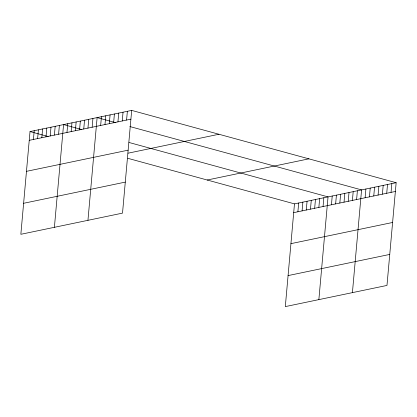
<?xml version="1.0" encoding="UTF-8"?>
<svg xmlns="http://www.w3.org/2000/svg" width="417" height="417" viewBox="0 0 417 417"><rect width="100%" height="100%" fill="white"/><g stroke="black" fill="none" stroke-linecap="round" stroke-linejoin="round"><path stroke-width="0.63" d="M131.689 110.396L30.019 131.569L20.85 234.297L122.52 213.123L131.689 110.396L396.15 182.703L386.981 285.431L285.311 306.604L294.48 203.877L396.15 182.703M33.428 139.46L34.21 130.693M37.624 138.59L38.406 129.823M41.82 137.714L42.602 128.947M46.011 136.839L46.793 128.076M50.207 135.968L50.989 127.201M54.398 135.092L55.18 126.33M58.594 134.222L59.376 125.454M54.403 227.312L63.566 124.579L81.753 129.551M66.981 132.476L67.763 123.708M71.171 131.6L71.959 122.833M75.368 130.73L76.149 121.962M79.564 129.854L80.345 121.086M83.754 128.978L84.536 120.216M87.951 128.108L88.732 119.34M92.141 127.232L92.923 118.47M87.951 220.322L97.119 117.594L115.905 122.734M100.659 125.46L101.44 116.692M104.98 124.558L105.762 115.796M109.301 123.661L110.083 114.894M113.622 122.76L114.404 113.997M117.943 121.863L118.725 113.096M122.264 120.961L123.046 112.194M126.58 120.06L127.367 111.297M297.894 211.768L298.676 203.001M302.085 210.893L302.872 202.13M306.281 210.022L307.063 201.255M310.477 209.146L311.259 200.384M314.668 208.276L315.45 199.508M318.864 207.4L319.646 198.638M323.055 206.53L323.837 197.762M318.864 299.62L328.033 196.887L129.025 142.478M331.442 204.783L332.224 196.016M335.638 203.908L336.42 195.14M339.834 203.032L340.616 194.27M344.025 202.162L344.807 193.394M348.221 201.286L349.003 192.524M352.412 200.415L353.194 191.648M356.608 199.54L357.39 190.778M352.417 292.63L361.581 189.902L129.849 126.544M365.12 197.767L365.902 189M369.441 196.866L370.223 188.103M373.762 195.969L374.544 187.202M378.083 195.067L378.865 186.3M382.405 194.171L383.187 185.403M386.726 193.269L387.508 184.502M391.047 192.367L391.829 183.605M29.237 140.336L130.902 119.163M26.469 171.34L128.139 150.167M128.076 153.185L218.961 134.258M23.618 203.287L125.288 182.114M207.207 180.014L308.877 158.841M293.698 212.644L395.368 191.471M290.93 243.648L392.6 222.475M288.079 275.595L389.749 254.422M30.019 131.569L48.2 136.541M127.868 158.324L294.48 203.877"/></g></svg>
